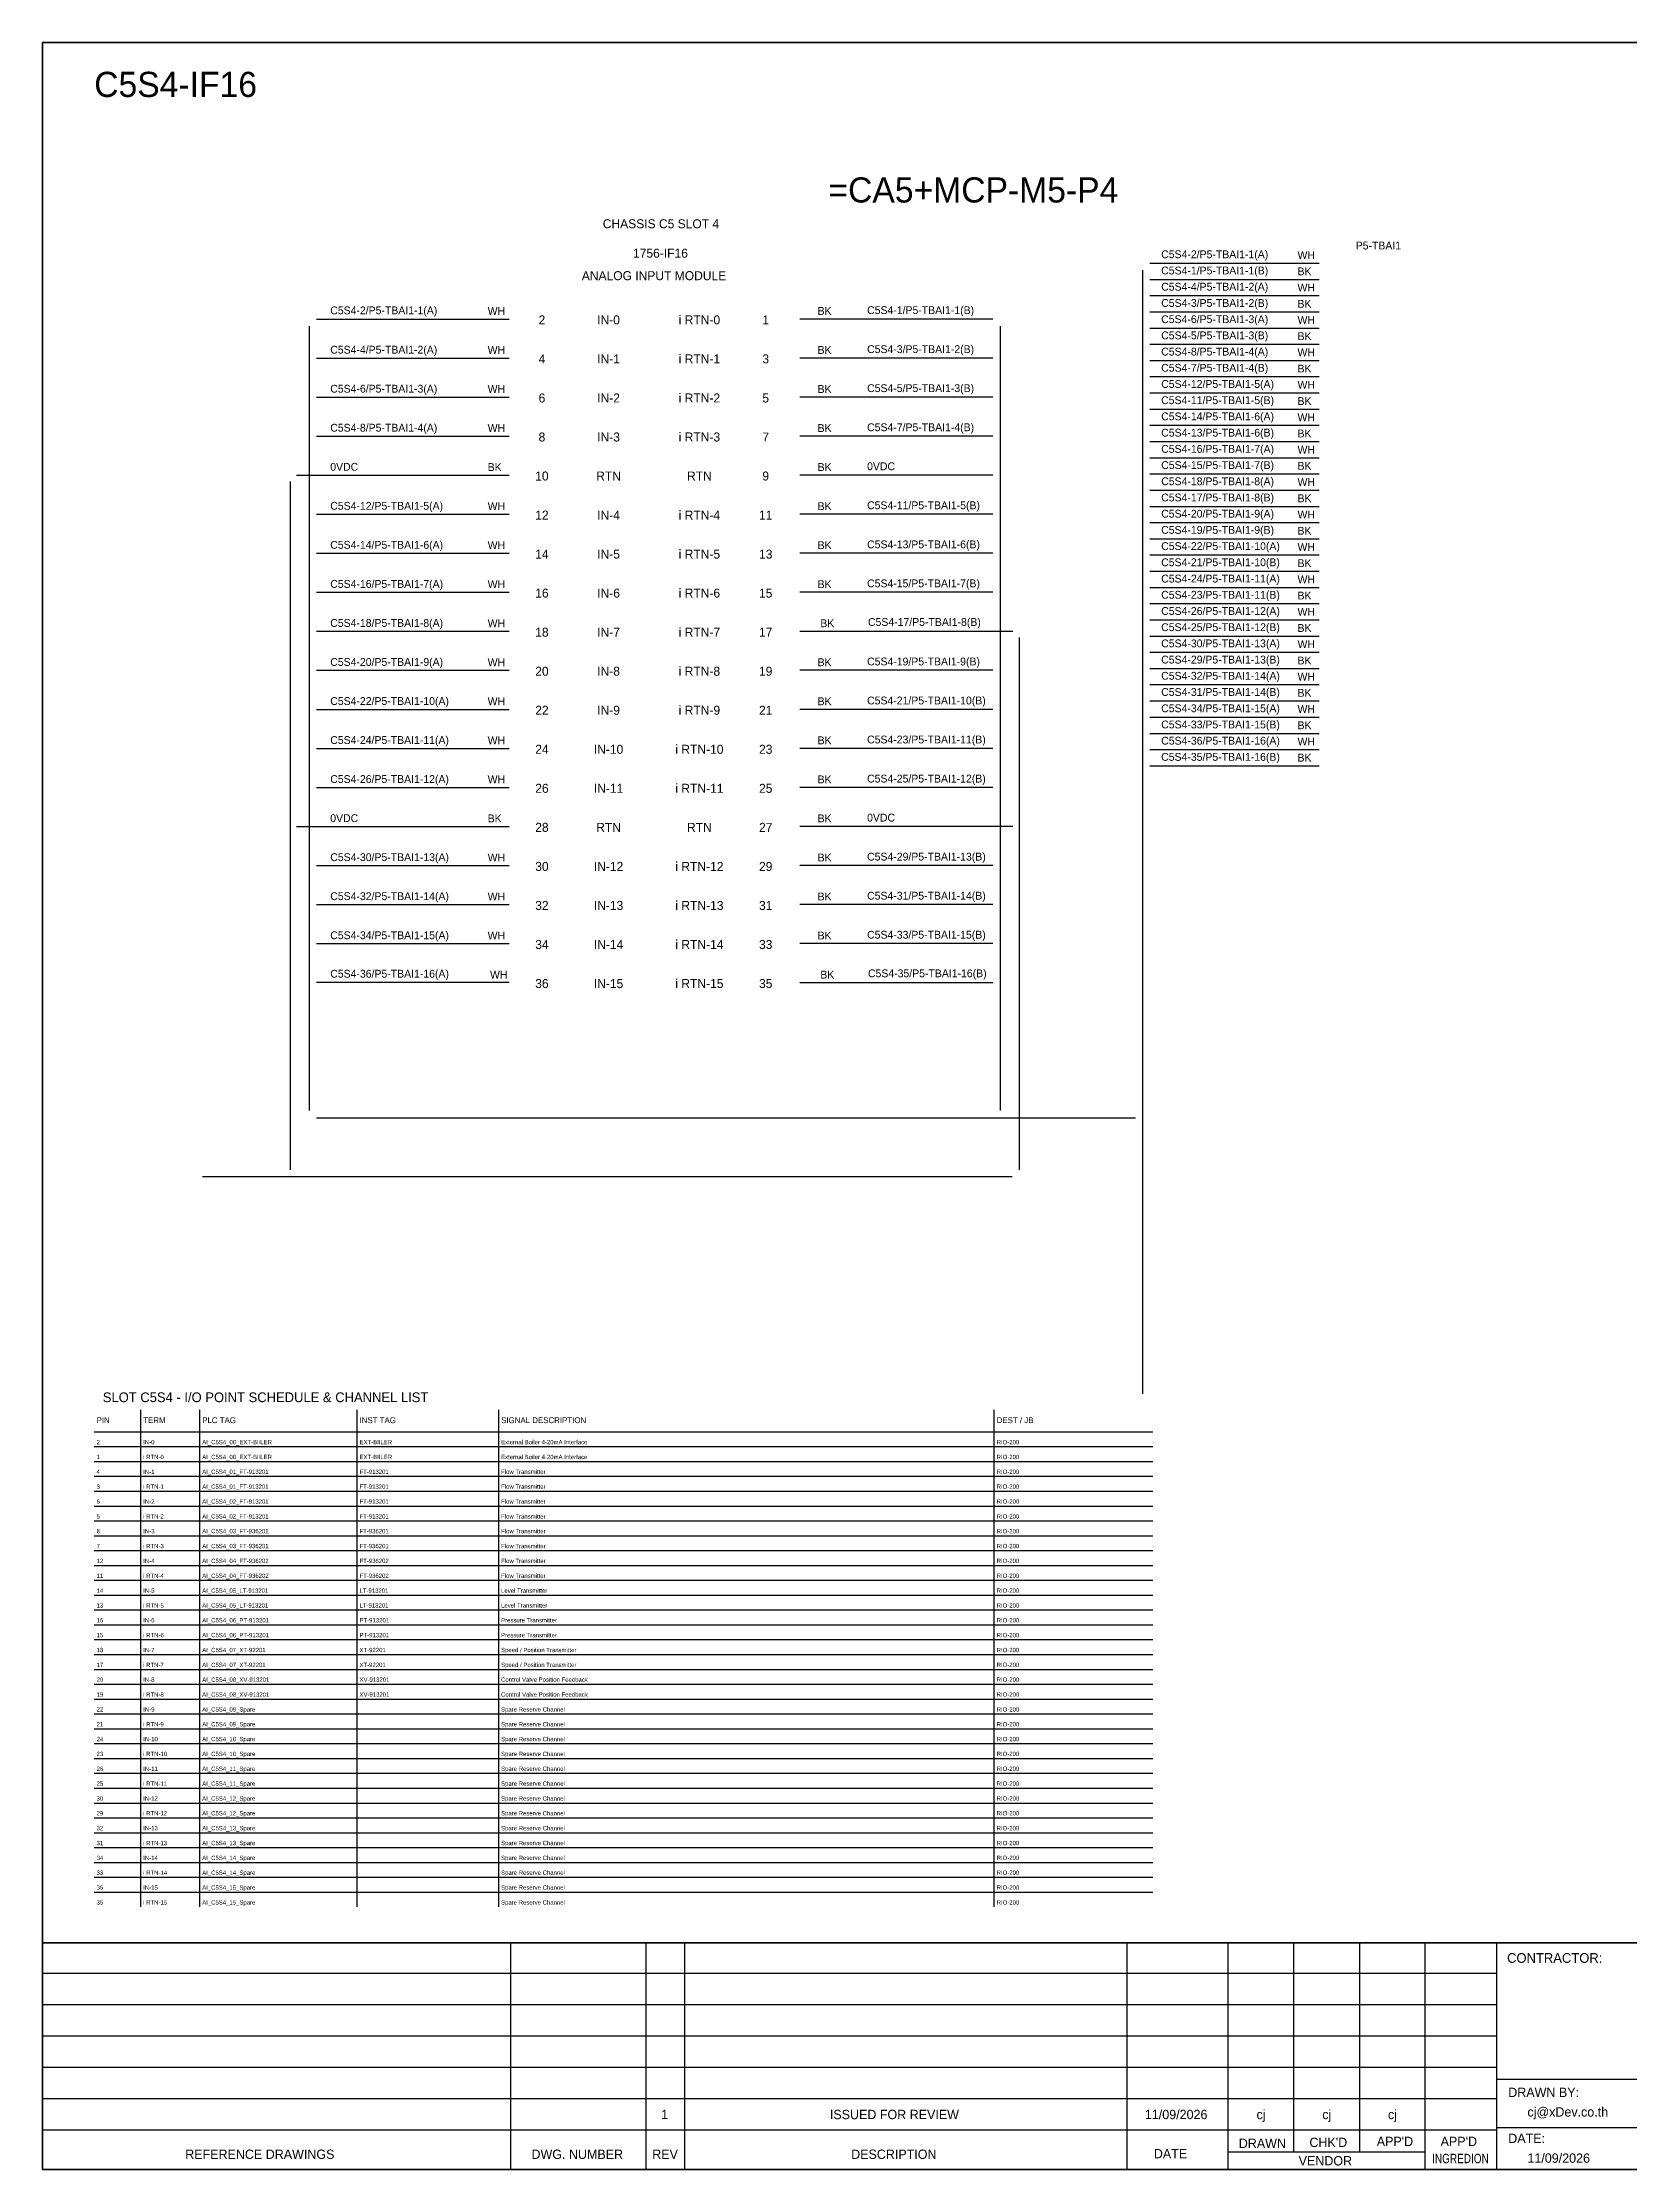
# Model space of a CAD drawing. Header units: metres. Extents: x 0 to 54213, y 0 to 2704.
# Drawn here: x 29353 to 31371, y 0 to 2704 of the extents above; entities that cross this region are included whole.
import ezdxf
from ezdxf.enums import TextEntityAlignment as Align

# ---------------------------------------------------------------- set-up
doc = ezdxf.new("R2010")
doc.units = ezdxf.units.M

msp = doc.modelspace()

# ---------------------------------------------------------------- linework, layer by layer
at = {"ltscale": 25.4}
for p, q in [((30760.8, 2403.1), (30976.2, 2403.1)), ((30561.3, 2352.7), (30316, 2352.7)), ((30760.8, 2361.9), (30976.2, 2361.9)), ((30561.3, 2303.1), (30316, 2303.1)), ((30760.8, 2320.6), (30976.2, 2320.6)), ((30760.8, 2279.4), (30976.2, 2279.4)), ((30561.3, 2253.5), (30316, 2253.5)), ((30760.8, 2238.2), (30976.2, 2238.2)), ((30561.3, 2203.8), (30316, 2203.8)), ((30760.8, 2197), (30976.2, 2197)), ((29676, 2154.2), (29946.5, 2154.2)), ((30561.3, 2154.2), (30316, 2154.2)), ((30760.8, 2155.7), (30976.2, 2155.7)), ((30760.8, 2114.5), (30976.2, 2114.5)), ((30561.3, 2104.6), (30316, 2104.6)), ((30760.8, 2073.3), (30976.2, 2073.3)), ((30561.3, 2055), (30316, 2055)), ((30760.8, 2032.1), (30976.2, 2032.1)), ((30561.3, 2005.3), (30316, 2005.3)), ((30760.8, 1990.8), (30976.2, 1990.8)), ((30316, 1955.7), (30586.5, 1955.7)), ((30760.8, 1949.6), (30976.2, 1949.6)), ((30561.3, 1906.1), (30316, 1906.1)), ((30760.8, 1908.4), (30976.2, 1908.4)), ((30760.8, 1867.2), (30976.2, 1867.2)), ((30561.3, 1856.4), (30316, 1856.4)), ((30760.8, 1825.9), (30976.2, 1825.9)), ((30561.3, 1806.8), (30316, 1806.8)), ((30760.8, 1784.7), (30976.2, 1784.7)), ((30561.3, 1757.2), (30316, 1757.2)), ((29676, 1707.5), (29946.5, 1707.5)), ((30586.5, 1707.5), (30316, 1707.5)), ((30561.3, 1657.9), (30316, 1657.9)), ((30561.3, 1608.3), (30316, 1608.3)), ((30561.3, 1558.6), (30316, 1558.6)), ((30316, 1509), (30561.3, 1509))]:
    msp.add_line(p, q, dxfattribs=at)
at = {"color": 7}
for p, q in [((29478.1, 333.8), (29478.1, 965.9)), ((29553.1, 333.8), (29553.1, 965.9)), ((29753.1, 333.8), (29753.1, 965.9)), ((29933.1, 333.8), (29933.1, 965.9)), ((30563.1, 333.8), (30563.1, 965.9)), ((29418.8, 937.9), (30764.6, 937.9))]:
    msp.add_line(p, q, dxfattribs=at)
at = {"color": 8}
for p, q in [((29418.8, 919), (30764.6, 919)), ((29418.8, 900.1), (30764.6, 900.1)), ((29418.8, 881.3), (30764.6, 881.3)), ((29418.8, 862.4), (30764.6, 862.4)), ((29418.8, 843.5), (30764.6, 843.5)), ((29418.8, 824.6), (30764.6, 824.6)), ((29418.8, 805.8), (30764.6, 805.8)), ((29418.8, 786.9), (30764.6, 786.9)), ((29418.8, 768), (30764.6, 768)), ((29418.8, 749.1), (30764.6, 749.1)), ((29418.8, 730.2), (30764.6, 730.2)), ((29418.8, 711.4), (30764.6, 711.4)), ((29418.8, 692.5), (30764.6, 692.5)), ((29418.8, 673.6), (30764.6, 673.6)), ((29418.8, 654.7), (30764.6, 654.7)), ((29418.8, 635.8), (30764.6, 635.8)), ((29418.8, 617), (30764.6, 617)), ((29418.8, 598.1), (30764.6, 598.1)), ((29418.8, 579.2), (30764.6, 579.2)), ((29418.8, 560.3), (30764.6, 560.3)), ((29418.8, 541.5), (30764.6, 541.5)), ((29418.8, 522.6), (30764.6, 522.6)), ((29418.8, 503.7), (30764.6, 503.7)), ((29418.8, 484.8), (30764.6, 484.8)), ((29418.8, 465.9), (30764.6, 465.9)), ((29418.8, 447.1), (30764.6, 447.1)), ((29418.8, 428.2), (30764.6, 428.2)), ((29418.8, 409.3), (30764.6, 409.3)), ((29418.8, 390.4), (30764.6, 390.4)), ((29418.8, 371.6), (30764.6, 371.6)), ((29418.8, 352.7), (30764.6, 352.7))]:
    msp.add_line(p, q, dxfattribs=at)
at = {"layer": 'GT_1', "color": 4}
for p, q in [((29948.5, 0), (29948.5, 288.2)), ((30120.4, 0), (30120.4, 288.2)), ((30169.6, 0), (30169.6, 288.2)), ((30732.2, 0), (30732.2, 288.2)), ((30860.5, 0), (30860.5, 288.2)), ((30944.1, 21.8), (30944.1, 288.2)), ((31027.6, 21.8), (31027.6, 288.2)), ((31110.9, 0), (31110.9, 288.2)), ((31201.9, 0), (31201.9, 288.2)), ((31201.9, 249.3), (29353.1, 249.3)), ((31201.9, 209.5), (29353.1, 209.5)), ((31201.9, 169.6), (29353.1, 169.6)), ((31201.9, 129.7), (29353.1, 129.7)), ((31988.9, 114.3), (31201.9, 114.3)), ((31201.9, 89.7), (29353.1, 89.7)), ((31201.8, 49.8), (29353.1, 49.8)), ((31988.9, 52.9), (31201.9, 52.9)), ((31110.9, 21.8), (30860.5, 21.8))]:
    msp.add_line(p, q, dxfattribs=at)
at = {"layer": 'HELPPOINT', "color": 4, "lineweight": 35}
for p, q in [((29353.1, 0), (29353.1, 2704.2)), ((29353.1, 2704.2), (33246.4, 2704.2)), ((29353.1, 0), (29353.1, 2704.2)), ((29353.1, 2704.2), (33246.4, 2704.2)), ((33246.4, 0), (29353.1, 0)), ((33246.4, 0), (29353.1, 0))]:
    msp.add_line(p, q, dxfattribs=at)
at = {"layer": 'IE-WIRE', "color": 4, "ltscale": 25.4}
for p, q in [((30751.7, 2414.6), (30751.7, 986.1)), ((30760.8, 2423.7), (30976.2, 2423.7)), ((30760.8, 2382.5), (30976.2, 2382.5)), ((29701.3, 2352.7), (29946.5, 2352.7)), ((29692.1, 2343.6), (29692.1, 1346.2)), ((30570.4, 2343.6), (30570.4, 1346.2)), ((30760.8, 2341.2), (30976.2, 2341.2)), ((29701.3, 2303.1), (29946.5, 2303.1)), ((30760.8, 2300), (30976.2, 2300)), ((29701.3, 2253.5), (29946.5, 2253.5)), ((30760.8, 2258.8), (30976.2, 2258.8)), ((30760.8, 2217.6), (30976.2, 2217.6)), ((29701.3, 2203.8), (29946.5, 2203.8)), ((30760.8, 2176.3), (30976.2, 2176.3)), ((30760.8, 2135.1), (30976.2, 2135.1)), ((29701.3, 2104.6), (29946.5, 2104.6)), ((30760.8, 2093.9), (30976.2, 2093.9)), ((29701.3, 2055), (29946.5, 2055)), ((30760.8, 2052.7), (30976.2, 2052.7)), ((29701.3, 2005.3), (29946.5, 2005.3)), ((30760.8, 2011.5), (30976.2, 2011.5)), ((29701.3, 1955.7), (29946.5, 1955.7)), ((30760.8, 1970.2), (30976.2, 1970.2)), ((30760.8, 1929), (30976.2, 1929)), ((29701.3, 1906.1), (29946.5, 1906.1)), ((30760.8, 1887.8), (30976.2, 1887.8)), ((29701.3, 1856.4), (29946.5, 1856.4)), ((30760.8, 1846.6), (30976.2, 1846.6)), ((29701.3, 1806.8), (29946.5, 1806.8)), ((30760.8, 1805.3), (30976.2, 1805.3)), ((29701.3, 1757.2), (29946.5, 1757.2)), ((29701.3, 1657.9), (29946.5, 1657.9)), ((29701.3, 1608.3), (29946.5, 1608.3)), ((29701.3, 1558.6), (29946.5, 1558.6)), ((29946.5, 1509), (29701.3, 1509))]:
    msp.add_line(p, q, dxfattribs=at)
at = {"layer": 'IE-WIRE', "color": 7, "ltscale": 25.4}
for p, q in [((29668, 2146.2), (29668, 1270.9)), ((30594.5, 1947.7), (30594.5, 1270.9)), ((30585.6, 1262), (29556.5, 1262))]:
    msp.add_line(p, q, dxfattribs=at)
at = {"layer": 'IE-WIRE', "color": 4}
msp.add_line((29701.2, 1337), (30742.5, 1337), dxfattribs=at)
at = {"layer": 'MEMBER', "color": 4, "lineweight": 35}
msp.add_line((29353.1, 288.2), (33246.4, 288.2), dxfattribs=at)
msp.add_line((29353.1, 288.2), (33246.4, 288.2), dxfattribs=at)

# ---------------------------------------------------------------- texts
at = {"color": 2}
msp.add_text('C5S4-IF16', height=32, dxfattribs=at).set_placement((29418.8, 2635))
for s, height, p in [('=CA5+MCP-M5-P4', 32, (30536.5, 2516.8)), ('CHASSIS C5 SLOT 4', 11.441, (30139.3, 2473.8)), ('1756-IF16', 11.44, (30138.7, 2436.4)), ('ANALOG INPUT MODULE', 11.441, (30130.5, 2407.8)), ('2', 11.4, (29988, 2351.6)), ('IN-0', 11.44, (30072.7, 2351.6)), ('i RTN-0', 11.44, (30188.2, 2351.6)), ('1', 11.4, (30272.5, 2351.6)), ('4', 11.4, (29988, 2302)), ('IN-1', 11.44, (30072.7, 2302)), ('i RTN-1', 11.44, (30188.2, 2302)), ('3', 11.4, (30272.5, 2302)), ('6', 11.4, (29988, 2252.3)), ('IN-2', 11.44, (30072.7, 2252.3)), ('i RTN-2', 11.44, (30188.2, 2252.3)), ('5', 11.4, (30272.5, 2252.3)), ('8', 11.4, (29988, 2202.7)), ('IN-3', 11.44, (30072.7, 2202.7)), ('i RTN-3', 11.44, (30188.2, 2202.7)), ('7', 11.4, (30272.5, 2202.7)), ('10', 11.44, (29988, 2153.1)), ('RTN', 11.44, (30072.7, 2153.1)), ('RTN', 11.44, (30188.2, 2153.1)), ('9', 11.4, (30272.5, 2153.1)), ('12', 11.44, (29988, 2103.4)), ('i RTN-4', 11.44, (30188.2, 2103.4)), ('IN-4', 11.44, (30072.7, 2103.4)), ('11', 11.44, (30272.5, 2103.4)), ('14', 11.44, (29988, 2053.8)), ('IN-5', 11.44, (30072.7, 2053.8)), ('i RTN-5', 11.44, (30188.2, 2053.8)), ('13', 11.44, (30272.5, 2053.8)), ('16', 11.44, (29988, 2004.2)), ('IN-6', 11.44, (30072.7, 2004.2)), ('i RTN-6', 11.44, (30188.2, 2004.2)), ('15', 11.44, (30272.5, 2004.2)), ('18', 11.44, (29988, 1954.5)), ('IN-7', 11.44, (30072.7, 1954.5)), ('i RTN-7', 11.44, (30188.2, 1954.5)), ('17', 11.44, (30272.5, 1954.5)), ('20', 11.44, (29988, 1904.9)), ('IN-8', 11.44, (30072.7, 1904.9)), ('i RTN-8', 11.44, (30188.2, 1904.9)), ('19', 11.44, (30272.5, 1904.9)), ('22', 11.44, (29988, 1855.3)), ('IN-9', 11.44, (30072.7, 1855.3)), ('i RTN-9', 11.44, (30188.2, 1855.3)), ('21', 11.44, (30272.5, 1855.3)), ('i RTN-10', 11.44, (30188.2, 1805.6)), ('24', 11.44, (29988, 1805.6)), ('IN-10', 11.44, (30072.7, 1805.6)), ('23', 11.44, (30272.5, 1805.6)), ('26', 11.44, (29988, 1756)), ('IN-11', 11.44, (30072.7, 1756)), ('i RTN-11', 11.44, (30188.2, 1756)), ('25', 11.44, (30272.5, 1756)), ('28', 11.44, (29988, 1706.4)), ('RTN', 11.44, (30072.7, 1706.4)), ('RTN', 11.44, (30188.2, 1706.4)), ('27', 11.44, (30272.5, 1706.4)), ('30', 11.44, (29988, 1656.7)), ('IN-12', 11.44, (30072.7, 1656.7)), ('i RTN-12', 11.44, (30188.2, 1656.7)), ('29', 11.44, (30272.5, 1656.7)), ('32', 11.44, (29988, 1607.1)), ('IN-13', 11.44, (30072.7, 1607.1)), ('i RTN-13', 11.44, (30188.2, 1607.1)), ('31', 11.44, (30272.5, 1607.1)), ('34', 11.44, (29988, 1557.5)), ('IN-14', 11.44, (30072.7, 1557.5)), ('i RTN-14', 11.44, (30188.2, 1557.5)), ('33', 11.44, (30272.5, 1557.5)), ('36', 11.44, (29988, 1507.8)), ('IN-15', 11.44, (30072.7, 1507.8)), ('i RTN-15', 11.44, (30188.2, 1507.8)), ('35', 11.44, (30272.5, 1507.8))]:
    msp.add_text(s, height=height, dxfattribs=at).set_placement(p, align=Align.MIDDLE_CENTER)
at = {"color": 4}
for s, height, p in [('C5S4-2/P5-TBAI1-1(A)', 9.949, (30775.3, 2430)), ('WH', 9.95, (30948.6, 2428.9)), ('C5S4-4/P5-TBAI1-2(A)', 9.949, (30775.3, 2388.8)), ('WH', 9.95, (30948.6, 2387.7)), ('C5S4-2/P5-TBAI1-1(A)', 9.949, (29718.9, 2358.7)), ('WH', 9.95, (29919, 2358)), ('C5S4-6/P5-TBAI1-3(A)', 9.949, (30775.3, 2347.5)), ('WH', 9.95, (30948.6, 2346.5)), ('C5S4-4/P5-TBAI1-2(A)', 9.949, (29718.9, 2308.7)), ('WH', 9.95, (29919, 2308.4)), ('C5S4-8/P5-TBAI1-4(A)', 9.949, (30775.3, 2306.3)), ('WH', 9.95, (30948.6, 2305.3)), ('C5S4-12/P5-TBAI1-5(A)', 9.949, (30775.3, 2265.1)), ('WH', 9.95, (30948.6, 2264.1)), ('C5S4-6/P5-TBAI1-3(A)', 9.949, (29718.9, 2259.1)), ('WH', 9.95, (29919, 2258.7)), ('C5S4-8/P5-TBAI1-4(A)', 9.949, (29718.9, 2209.5)), ('WH', 9.95, (29919, 2209.1)), ('C5S4-14/P5-TBAI1-6(A)', 9.949, (30775.3, 2223.9)), ('WH', 9.95, (30948.6, 2222.8)), ('C5S4-16/P5-TBAI1-7(A)', 9.949, (30775.3, 2182.6)), ('WH', 9.95, (30948.6, 2181.6)), ('C5S4-18/P5-TBAI1-8(A)', 9.949, (30775.3, 2141.4)), ('WH', 9.95, (30948.6, 2140.4)), ('C5S4-12/P5-TBAI1-5(A)', 9.949, (29718.9, 2110.2)), ('WH', 9.95, (29919, 2109.8)), ('C5S4-20/P5-TBAI1-9(A)', 9.949, (30775.3, 2100.2)), ('WH', 9.95, (30948.6, 2099.2)), ('C5S4-14/P5-TBAI1-6(A)', 9.949, (29718.9, 2060.6)), ('WH', 9.95, (29919, 2060.2)), ('C5S4-22/P5-TBAI1-10(A)', 9.949, (30775.3, 2059)), ('WH', 9.95, (30948.6, 2057.9)), ('C5S4-24/P5-TBAI1-11(A)', 9.949, (30775.3, 2017.7)), ('C5S4-16/P5-TBAI1-7(A)', 9.949, (29718.9, 2010.9)), ('WH', 9.95, (29919, 2010.6)), ('WH', 9.95, (30948.6, 2016.7)), ('C5S4-26/P5-TBAI1-12(A)', 9.949, (30775.3, 1976.5)), ('WH', 9.95, (30948.6, 1975.5)), ('C5S4-18/P5-TBAI1-8(A)', 9.949, (29718.9, 1961.3)), ('WH', 9.95, (29919, 1960.9)), ('C5S4-20/P5-TBAI1-9(A)', 9.949, (29718.9, 1911.7)), ('WH', 9.95, (29919, 1911.3)), ('C5S4-30/P5-TBAI1-13(A)', 9.949, (30775.3, 1935.3)), ('WH', 9.95, (30948.6, 1934.3)), ('C5S4-32/P5-TBAI1-14(A)', 9.949, (30775.3, 1894.1)), ('WH', 9.95, (30948.6, 1893)), ('C5S4-22/P5-TBAI1-10(A)', 9.949, (29718.9, 1862)), ('WH', 9.95, (29919, 1861.7)), ('C5S4-34/P5-TBAI1-15(A)', 9.949, (30775.3, 1852.8)), ('WH', 9.95, (30948.6, 1851.8)), ('C5S4-24/P5-TBAI1-11(A)', 9.949, (29718.9, 1812.4)), ('WH', 9.95, (29919, 1812)), ('C5S4-36/P5-TBAI1-16(A)', 9.949, (30775.3, 1811.6)), ('WH', 9.95, (30948.6, 1810.6)), ('C5S4-26/P5-TBAI1-12(A)', 9.949, (29718.9, 1762.8)), ('WH', 9.95, (29919, 1762.4)), ('C5S4-30/P5-TBAI1-13(A)', 9.949, (29718.9, 1663.5)), ('WH', 9.95, (29919, 1663.1)), ('C5S4-32/P5-TBAI1-14(A)', 9.949, (29718.9, 1613.9)), ('WH', 9.95, (29919, 1613.5)), ('C5S4-34/P5-TBAI1-15(A)', 9.949, (29718.9, 1564.2)), ('WH', 9.95, (29919, 1563.9)), ('C5S4-36/P5-TBAI1-16(A)', 9.949, (29718.9, 1515.3)), ('WH', 9.95, (29922, 1514.2))]:
    msp.add_text(s, height=height, dxfattribs=at).set_placement(p)
msp.add_text('P5-TBAI1', height=9.95, dxfattribs=at).set_placement((31051.4, 2446.1), align=Align.MIDDLE_CENTER)
for s, height, p in [('C5S4-1/P5-TBAI1-1(B)', 9.949, (30775.3, 2409.4)), ('BK', 9.95, (30948.6, 2408.3)), ('BK', 9.95, (30338.5, 2358)), ('C5S4-1/P5-TBAI1-1(B)', 9.949, (30401.4, 2359)), ('C5S4-3/P5-TBAI1-2(B)', 9.949, (30775.3, 2368.1)), ('BK', 9.95, (30948.6, 2367.1)), ('C5S4-5/P5-TBAI1-3(B)', 9.949, (30775.3, 2326.9)), ('BK', 9.95, (30948.6, 2325.9)), ('BK', 9.95, (30338.5, 2308.4)), ('C5S4-3/P5-TBAI1-2(B)', 9.949, (30401.4, 2309.4)), ('C5S4-7/P5-TBAI1-4(B)', 9.949, (30775.3, 2285.7)), ('BK', 9.95, (30948.6, 2284.7)), ('BK', 9.95, (30338.5, 2258.7)), ('C5S4-5/P5-TBAI1-3(B)', 9.949, (30401.4, 2259.8)), ('C5S4-11/P5-TBAI1-5(B)', 9.949, (30775.3, 2244.5)), ('BK', 9.95, (30948.6, 2243.4)), ('BK', 9.95, (30338.5, 2209.1)), ('C5S4-7/P5-TBAI1-4(B)', 9.949, (30401.4, 2210.1)), ('C5S4-13/P5-TBAI1-6(B)', 9.949, (30775.3, 2203.2)), ('BK', 9.95, (30948.6, 2202.2)), ('0VDC', 9.95, (29718.9, 2159.8)), ('BK', 9.95, (29919, 2159.5)), ('BK', 9.95, (30338.5, 2159.5)), ('0VDC', 9.95, (30401.4, 2160.5)), ('C5S4-15/P5-TBAI1-7(B)', 9.949, (30775.3, 2162)), ('BK', 9.95, (30948.6, 2161)), ('BK', 9.95, (30338.5, 2109.8)), ('C5S4-11/P5-TBAI1-5(B)', 9.949, (30401.4, 2110.9)), ('C5S4-17/P5-TBAI1-8(B)', 9.949, (30775.3, 2120.8)), ('BK', 9.95, (30948.6, 2119.8)), ('C5S4-19/P5-TBAI1-9(B)', 9.949, (30775.3, 2079.6)), ('BK', 9.95, (30948.6, 2078.5)), ('BK', 9.95, (30338.5, 2060.2)), ('C5S4-13/P5-TBAI1-6(B)', 9.949, (30401.4, 2061.2)), ('C5S4-21/P5-TBAI1-10(B)', 9.949, (30775.3, 2038.4)), ('BK', 9.95, (30948.6, 2037.3)), ('BK', 9.95, (30338.5, 2010.6)), ('C5S4-15/P5-TBAI1-7(B)', 9.949, (30401.4, 2011.6)), ('C5S4-23/P5-TBAI1-11(B)', 9.949, (30775.3, 1997.1)), ('BK', 9.95, (30948.6, 1996.1)), ('BK', 9.95, (30341.9, 1960.9)), ('C5S4-17/P5-TBAI1-8(B)', 9.949, (30402.5, 1962.5)), ('C5S4-25/P5-TBAI1-12(B)', 9.949, (30775.3, 1955.9)), ('BK', 9.95, (30948.6, 1954.9)), ('BK', 9.95, (30338.5, 1911.3)), ('C5S4-19/P5-TBAI1-9(B)', 9.949, (30401.4, 1912.3)), ('C5S4-29/P5-TBAI1-13(B)', 9.949, (30775.3, 1914.7)), ('BK', 9.95, (30948.6, 1913.6)), ('BK', 9.95, (30338.5, 1861.7)), ('C5S4-21/P5-TBAI1-10(B)', 9.949, (30401.4, 1862.7)), ('C5S4-31/P5-TBAI1-14(B)', 9.949, (30775.3, 1873.5)), ('BK', 9.95, (30948.6, 1872.4)), ('C5S4-33/P5-TBAI1-15(B)', 9.949, (30775.3, 1832.2)), ('BK', 9.95, (30948.6, 1831.2)), ('BK', 9.95, (30338.5, 1812)), ('C5S4-23/P5-TBAI1-11(B)', 9.949, (30401.4, 1813.1)), ('C5S4-35/P5-TBAI1-16(B)', 9.949, (30775.3, 1791)), ('BK', 9.95, (30948.6, 1790)), ('BK', 9.95, (30338.5, 1762.4)), ('C5S4-25/P5-TBAI1-12(B)', 9.949, (30401.4, 1763.4)), ('0VDC', 9.95, (29718.9, 1713.1)), ('BK', 9.95, (29919, 1712.8)), ('BK', 9.95, (30338.5, 1712.8)), ('0VDC', 9.95, (30401.4, 1713.8)), ('BK', 9.95, (30338.5, 1663.1)), ('C5S4-29/P5-TBAI1-13(B)', 9.949, (30401.4, 1664.2)), ('BK', 9.95, (30338.5, 1613.5)), ('C5S4-31/P5-TBAI1-14(B)', 9.949, (30401.4, 1614.5)), ('BK', 9.95, (30338.5, 1563.9)), ('C5S4-33/P5-TBAI1-15(B)', 9.949, (30401.4, 1564.9)), ('BK', 9.95, (30341.9, 1514.2)), ('C5S4-35/P5-TBAI1-16(B)', 9.949, (30402.5, 1515.8))]:
    msp.add_text(s, height=height).set_placement(p)
at = {"color": 3}
for s, p in [('PIN', (29421.8, 948.9)), ('TERM', (29481.1, 948.9)), ('PLC TAG', (29556.1, 948.9)), ('INST TAG', (29756.1, 948.9)), ('SIGNAL DESCRIPTION', (29936.1, 948.9)), ('DEST / JB', (30566.1, 948.9))]:
    msp.add_text(s, height=7.5, dxfattribs=at).set_placement(p)
at = {"color": 7}
for s, p in [('2', (29421.8, 922)), ('IN-0', (29481.1, 922)), ('AI_C5S4_00_EXT-BIILER', (29556.1, 922)), ('EXT-BIILER', (29756.1, 922)), ('External Boiler 4-20mA Interface', (29936.1, 922)), ('RIO-200', (30566.1, 922)), ('1', (29421.8, 903.1)), ('i RTN-0', (29481.1, 903.1)), ('AI_C5S4_00_EXT-BIILER', (29556.1, 903.1)), ('EXT-BIILER', (29756.1, 903.1)), ('External Boiler 4-20mA Interface', (29936.1, 903.1)), ('RIO-200', (30566.1, 903.1)), ('4', (29421.8, 884.3)), ('3', (29421.8, 865.4)), ('i RTN-1', (29481.1, 865.4)), ('IN-1', (29481.1, 884.3)), ('AI_C5S4_01_FT-913201', (29556.1, 884.3)), ('AI_C5S4_01_FT-913201', (29556.1, 865.4)), ('FT-913201', (29756.1, 884.3)), ('FT-913201', (29756.1, 865.4)), ('Flow Transmitter', (29936.1, 884.3)), ('Flow Transmitter', (29936.1, 865.4)), ('RIO-200', (30566.1, 884.3)), ('RIO-200', (30566.1, 865.4)), ('6', (29421.8, 846.5)), ('IN-2', (29481.1, 846.5)), ('AI_C5S4_02_FT-913201', (29556.1, 846.5)), ('FT-913201', (29756.1, 846.5)), ('Flow Transmitter', (29936.1, 846.5)), ('RIO-200', (30566.1, 846.5)), ('5', (29421.8, 827.6)), ('8', (29421.8, 808.8)), ('i RTN-2', (29481.1, 827.6)), ('IN-3', (29481.1, 808.8)), ('AI_C5S4_02_FT-913201', (29556.1, 827.6)), ('AI_C5S4_03_FT-936201', (29556.1, 808.8)), ('FT-913201', (29756.1, 827.6)), ('FT-936201', (29756.1, 808.8)), ('Flow Transmitter', (29936.1, 827.6)), ('Flow Transmitter', (29936.1, 808.8)), ('RIO-200', (30566.1, 827.6)), ('RIO-200', (30566.1, 808.8)), ('7', (29421.8, 789.9)), ('i RTN-3', (29481.1, 789.9)), ('AI_C5S4_03_FT-936201', (29556.1, 789.9)), ('FT-936201', (29756.1, 789.9)), ('Flow Transmitter', (29936.1, 789.9)), ('RIO-200', (30566.1, 789.9)), ('12', (29421.8, 771)), ('11', (29421.8, 752.1)), ('i RTN-4', (29481.1, 752.1)), ('IN-4', (29481.1, 771)), ('AI_C5S4_04_FT-936202', (29556.1, 771)), ('AI_C5S4_04_FT-936202', (29556.1, 752.1)), ('FT-936202', (29756.1, 771)), ('FT-936202', (29756.1, 752.1)), ('Flow Transmitter', (29936.1, 771)), ('Flow Transmitter', (29936.1, 752.1)), ('RIO-200', (30566.1, 771)), ('RIO-200', (30566.1, 752.1)), ('14', (29421.8, 733.2)), ('IN-5', (29481.1, 733.2)), ('AI_C5S4_05_LT-913201', (29556.1, 733.2)), ('LT-913201', (29756.1, 733.2)), ('Level Transmitter', (29936.1, 733.2)), ('RIO-200', (30566.1, 733.2)), ('13', (29421.8, 714.4)), ('i RTN-5', (29481.1, 714.4)), ('AI_C5S4_05_LT-913201', (29556.1, 714.4)), ('LT-913201', (29756.1, 714.4)), ('Level Transmitter', (29936.1, 714.4)), ('RIO-200', (30566.1, 714.4)), ('16', (29421.8, 695.5)), ('15', (29421.8, 676.6)), ('i RTN-6', (29481.1, 676.6)), ('IN-6', (29481.1, 695.5)), ('AI_C5S4_06_PT-913201', (29556.1, 695.5)), ('AI_C5S4_06_PT-913201', (29556.1, 676.6)), ('PT-913201', (29756.1, 695.5)), ('PT-913201', (29756.1, 676.6)), ('Pressure Transmitter', (29936.1, 695.5)), ('Pressure Transmitter', (29936.1, 676.6)), ('RIO-200', (30566.1, 695.5)), ('RIO-200', (30566.1, 676.6)), ('18', (29421.8, 657.7)), ('IN-7', (29481.1, 657.7)), ('AI_C5S4_07_XT-92201', (29556.1, 657.7)), ('XT-92201', (29756.1, 657.7)), ('Speed / Position Transmitter', (29936.1, 657.7)), ('RIO-200', (30566.1, 657.7)), ('20', (29421.8, 620)), ('17', (29421.8, 638.8)), ('i RTN-7', (29481.1, 638.8)), ('IN-8', (29481.1, 620)), ('AI_C5S4_07_XT-92201', (29556.1, 638.8)), ('AI_C5S4_08_XV-913201', (29556.1, 620)), ('XT-92201', (29756.1, 638.8)), ('XV-913201', (29756.1, 620)), ('Speed / Position Transmitter', (29936.1, 638.8)), ('Control Valve Position Feedback', (29936.1, 620)), ('RIO-200', (30566.1, 638.8)), ('RIO-200', (30566.1, 620)), ('19', (29421.8, 601.1)), ('i RTN-8', (29481.1, 601.1)), ('AI_C5S4_08_XV-913201', (29556.1, 601.1)), ('XV-913201', (29756.1, 601.1)), ('Control Valve Position Feedback', (29936.1, 601.1)), ('RIO-200', (30566.1, 601.1)), ('22', (29421.8, 582.2)), ('21', (29421.8, 563.3)), ('i RTN-9', (29481.1, 563.3)), ('IN-9', (29481.1, 582.2)), ('AI_C5S4_09_Spare', (29556.1, 582.2)), ('AI_C5S4_09_Spare', (29556.1, 563.3)), ('Spare Reserve Channel', (29936.1, 582.2)), ('Spare Reserve Channel', (29936.1, 563.3)), ('RIO-200', (30566.1, 582.2)), ('RIO-200', (30566.1, 563.3)), ('24', (29421.8, 544.5)), ('IN-10', (29481.1, 544.5)), ('AI_C5S4_10_Spare', (29556.1, 544.5)), ('Spare Reserve Channel', (29936.1, 544.5)), ('RIO-200', (30566.1, 544.5)), ('23', (29421.8, 525.6)), ('i RTN-10', (29481.1, 525.6)), ('AI_C5S4_10_Spare', (29556.1, 525.6)), ('Spare Reserve Channel', (29936.1, 525.6)), ('RIO-200', (30566.1, 525.6)), ('26', (29421.8, 506.7)), ('25', (29421.8, 487.8)), ('i RTN-11', (29481.1, 487.8)), ('IN-11', (29481.1, 506.7)), ('AI_C5S4_11_Spare', (29556.1, 506.7)), ('AI_C5S4_11_Spare', (29556.1, 487.8)), ('Spare Reserve Channel', (29936.1, 506.7)), ('Spare Reserve Channel', (29936.1, 487.8)), ('RIO-200', (30566.1, 506.7)), ('RIO-200', (30566.1, 487.8)), ('30', (29421.8, 468.9)), ('IN-12', (29481.1, 468.9)), ('AI_C5S4_12_Spare', (29556.1, 468.9)), ('Spare Reserve Channel', (29936.1, 468.9)), ('RIO-200', (30566.1, 468.9)), ('32', (29421.8, 431.2)), ('29', (29421.8, 450.1)), ('i RTN-12', (29481.1, 450.1)), ('IN-13', (29481.1, 431.2)), ('AI_C5S4_12_Spare', (29556.1, 450.1)), ('AI_C5S4_13_Spare', (29556.1, 431.2)), ('Spare Reserve Channel', (29936.1, 450.1)), ('Spare Reserve Channel', (29936.1, 431.2)), ('RIO-200', (30566.1, 450.1)), ('RIO-200', (30566.1, 431.2)), ('31', (29421.8, 412.3)), ('i RTN-13', (29481.1, 412.3)), ('AI_C5S4_13_Spare', (29556.1, 412.3)), ('Spare Reserve Channel', (29936.1, 412.3)), ('RIO-200', (30566.1, 412.3)), ('34', (29421.8, 393.4)), ('33', (29421.8, 374.6)), ('i RTN-14', (29481.1, 374.6)), ('IN-14', (29481.1, 393.4)), ('AI_C5S4_14_Spare', (29556.1, 393.4)), ('AI_C5S4_14_Spare', (29556.1, 374.6)), ('Spare Reserve Channel', (29936.1, 393.4)), ('Spare Reserve Channel', (29936.1, 374.6)), ('RIO-200', (30566.1, 393.4)), ('RIO-200', (30566.1, 374.6)), ('36', (29421.8, 355.7)), ('IN-15', (29481.1, 355.7)), ('AI_C5S4_15_Spare', (29556.1, 355.7)), ('Spare Reserve Channel', (29936.1, 355.7)), ('RIO-200', (30566.1, 355.7)), ('35', (29421.8, 336.8)), ('i RTN-15', (29481.1, 336.8)), ('AI_C5S4_15_Spare', (29556.1, 336.8)), ('Spare Reserve Channel', (29936.1, 336.8)), ('RIO-200', (30566.1, 336.8))]:
    msp.add_text(s, height=5.5, dxfattribs=at).set_placement(p)
at = {"layer": 'MEMBER', "color": 4, "ltscale": 0.8}
for s, height, p in [('SLOT C5S4 - I/O POINT SCHEDULE & CHANNEL LIST', 12.35, (29429.7, 975.6)), ('CONTRACTOR:', 12.35, (31215, 262.7)), ('DRAWN BY:', 11.88, (31216.5, 92.1)), ('cj@xDev.co.th', 11.875, (31240.9, 67.2)), ('DRAWN', 11.88, (30873.9, 27.3)), ("CHK'D", 11.88, (30963.7, 28.5)), ("APP'D", 11.88, (31049.3, 29.7)), ("APP'D", 11.88, (31130.5, 29.7)), ('DATE:', 11.88, (31216.5, 33.6)), ('REFERENCE DRAWINGS', 11.875, (29534.5, 13.4)), ('DWG. NUMBER', 11.875, (29974.7, 13.4)), ('REV', 11.88, (30128.2, 13.4)), ('DESCRIPTION', 11.875, (30381.1, 13.4)), ('DATE', 11.88, (30765.9, 14.2)), ('VENDOR', 11.88, (30950, 5.1)), ('11/09/2026', 11.88, (31240.9, 8.5))]:
    msp.add_text(s, height=height, dxfattribs=at).set_placement(p)
for s, height, p in [('1', 11.9, (30144, 69.9)), ('ISSUED FOR REVIEW', 11.875, (30436.1, 69.9)), ('11/09/2026', 11.88, (30794.3, 69.9)), ('cj', 11.88, (30902.2, 69.9)), ('cj', 11.88, (30985.8, 69.9)), ('cj', 11.88, (31069.3, 69.9))]:
    msp.add_text(s, height=height, dxfattribs=at).set_placement(p, align=Align.MIDDLE_CENTER)
at = {"layer": 'MEMBER', "color": 4, "ltscale": 0.8, "width": 0.8}
msp.add_text('INGREDION', height=11.88, dxfattribs=at).set_placement((31119.7, 8))

doc.saveas('drawing.dxf')
